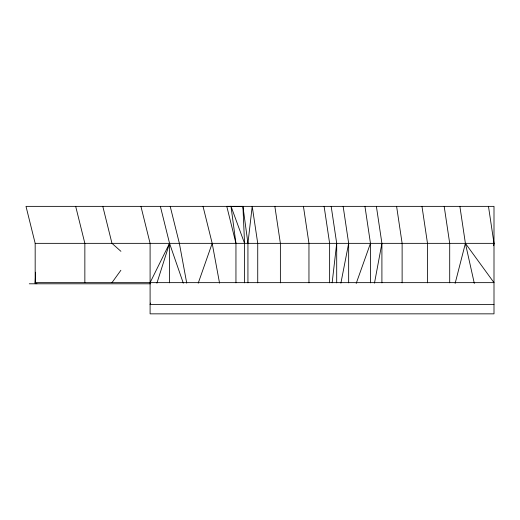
<?xml version="1.0" encoding="UTF-8"?>
<svg xmlns="http://www.w3.org/2000/svg" width="520" height="520" viewBox="0 0 520 520"><rect width="100%" height="100%" fill="white"/><g stroke="black" fill="none" stroke-linecap="round" stroke-linejoin="round"><path stroke-width="0.78" d="M36.913 283.797L35.172 282.646L35.633 272.22M247.936 282.841L247.936 243.347L252.207 206.362L257.731 243.347L257.731 282.841M332.144 282.841L336.7 243.347L331.175 206.362M493.707 245.726L494 243.347L488.475 206.362M374.485 283.127L381.907 243.347L376.389 206.362M340.893 283.127L348.66 243.347L343.142 206.362M455.137 283.4L465.394 243.347L459.875 206.362M150.585 303.069L150.098 304.603L494 304.603M156.904 283.166L169.54 243.347L160.368 206.362M198.224 283.166L212.186 243.347L203.021 206.362M356.2 283.426L370.468 243.347L364.949 206.362M150.098 282.646L169.54 243.347L183.3 283.166M111.969 282.646L120.874 270.283M230.822 206.362L26 206.362L35.172 243.347L35.172 283.797M232.343 206.362L494 206.362L494 313.846L150.098 313.846L150.098 243.347L140.927 206.362M35.172 243.347L494 243.347M35.172 282.646L494 282.646L465.394 243.347L474.325 283.4M29.289 283.797L150.488 283.797M247.936 243.347L242.931 206.362L226.779 206.362L235.95 243.347L235.95 282.841M120.919 251.316L111.969 243.347L102.798 206.362M244.55 282.841L244.55 243.347L230.971 206.154L235.95 243.347M170.203 206.362L179.368 243.347L186.732 283.127M75.68 206.362L84.851 243.347L84.851 282.646M212.186 243.347L219.55 283.127M444.184 206.362L449.703 243.347L449.703 282.841M421.974 206.362L427.492 243.347L427.492 282.841M396.598 206.362L402.123 243.347L402.123 282.841M324.11 206.362L329.628 243.347L329.628 282.841M303.433 206.362L308.958 243.347L308.958 282.841M274.853 206.362L280.377 243.347L280.377 282.841M242.931 206.362L244.55 243.347M381.907 243.347L381.907 282.841M370.468 243.347L370.468 282.841M348.66 243.347L348.66 282.841M336.7 243.347L336.7 282.841M169.54 243.347L169.54 282.841"/></g></svg>
